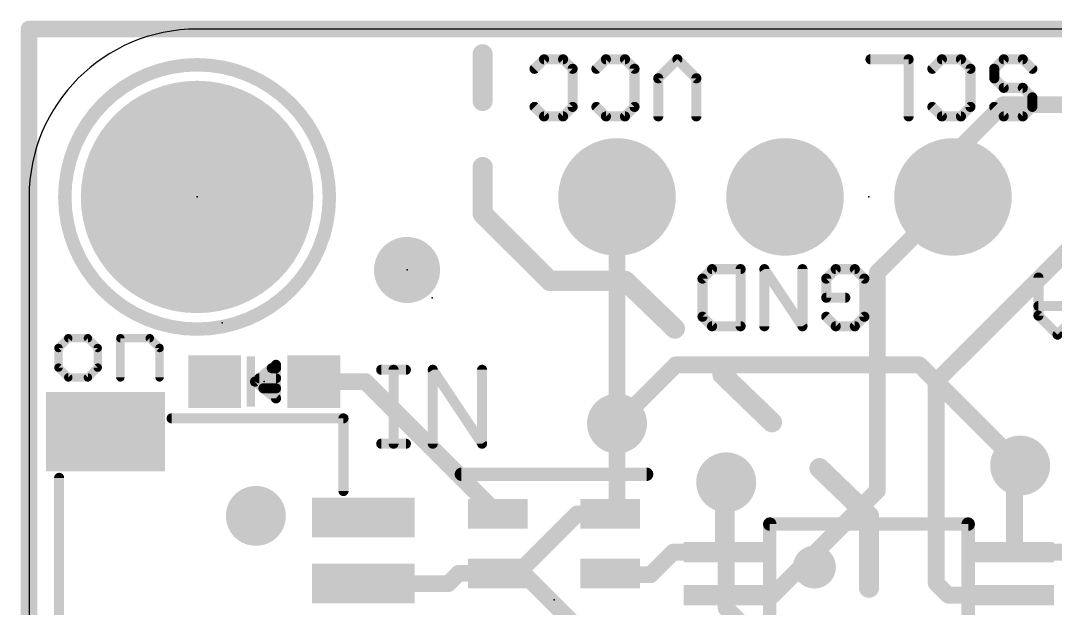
# Model space of a CAD drawing. Extents: x -0.1 to 25.5, y -0.1 to 17.9.
# Drawn here: x -0.13 to 15.52, y 9.02 to 17.91 of the extents above; entities that cross this region are included whole.
import ezdxf

# ---------------------------------------------------------------- set-up
doc = ezdxf.new("R2010")
doc.units = 0
for name, color, linetype in [('1', 12, 'CONTINUOUS'), ('16', 5, 'CONTINUOUS'), ('17', 110, 'CONTINUOUS'), ('18', 110, 'CONTINUOUS'), ('20', 53, 'CONTINUOUS'), ('21', 40, 'CONTINUOUS'), ('23', 40, 'CONTINUOUS'), ('24', 6, 'CONTINUOUS')]:
    doc.layers.add(name, color=color, linetype=linetype)

# ---------------------------------------------------------------- blocks, each defined once
blk = doc.blocks.new('RECT')
blk.add_solid([(-0.5, -0.5), (0.5, -0.5), (-0.5, 0.5), (0.5, 0.5)])
blk = doc.blocks.new('PIE')
at = {"const_width": 0.5}
blk.add_lwpolyline([(0, -0.25, 1), (0, 0.25, 1), (0, -0.25)], format="xyb", dxfattribs=at)
blk = doc.blocks.new('ROUNDP')
at = {"const_width": 0.5}
blk.add_lwpolyline([(0, -0.25, 1), (0, 0.25, 1), (0, -0.25)], format="xyb", dxfattribs=at)
blk = doc.blocks.new('ROUNDV')
at = {"const_width": 0.5}
blk.add_lwpolyline([(0, -0.25, 1), (0, 0.25, 1), (0, -0.25)], format="xyb", dxfattribs=at)

msp = doc.modelspace()

# ---------------------------------------------------------------- linework, layer by layer
at = {"layer": '1', "const_width": 0.254}
for points in [[(0, 17.78), (25.4, 17.78)], [(0, 0), (0, 17.78)], [(14.732, 16.637), (13.97, 15.875)], [(16.891, 16.637), (14.732, 16.637)], [(13.97, 15.875), (13.97, 15.24)], [(8.89, 15.24), (8.89, 11.811)], [(12.827, 14.097), (13.97, 15.24)], [(13.716, 12.446), (16.51, 15.24)], [(12.827, 10.795), (12.827, 14.097)], [(4.306, 12.446), (5.0855, 12.446)], [(5.0855, 12.446), (7.0875, 10.444)], [(13.716, 9.398), (13.716, 12.446)], [(8.89, 11.811), (8.89, 10.5465)], [(14.9, 11.09), (14.986, 11.176)], [(14.9, 9.865), (14.9, 11.09)], [(10.5, 10.881), (10.541, 10.922)], [(10.5, 9.865), (10.5, 10.881)], [(11.247, 9.215), (12.827, 10.795)], [(8.89, 10.5465), (8.7875, 10.444)], [(8.285, 10.444), (7.385, 9.544)], [(8.7875, 10.444), (8.285, 10.444)], [(9.738, 9.865), (9.398, 9.525)], [(10.5, 9.865), (9.738, 9.865)], [(14.9, 9.865), (15.662, 9.865)], [(6.342, 9.39), (6.496, 9.544)], [(6.496, 9.544), (7.0875, 9.544)], [(7.0875, 9.544), (7.474, 9.544)], [(7.385, 9.544), (7.0875, 9.544)], [(7.474, 9.544), (8.274, 8.744)], [(8.8065, 9.525), (8.7875, 9.544)], [(9.398, 9.525), (8.8065, 9.525)], [(5.054, 9.39), (6.342, 9.39)], [(13.899, 9.215), (13.716, 9.398)], [(10.5, 9.215), (11.247, 9.215)], [(14.9, 9.215), (13.899, 9.215)]]:
    msp.add_lwpolyline(points, dxfattribs=at)
at = {"layer": '1', "const_width": 0.127}
for points in [[(0, 17.8435, 1), (0, 17.7165)], [(0.0635, 17.78, 1), (-0.0635, 17.78)], [(14.732, 16.7005, 1), (14.732, 16.5735)], [(14.7769, 16.5921, 1), (14.6871, 16.6819)], [(14.0335, 15.875, 1), (13.9065, 15.875)], [(13.9251, 15.9199, 1), (14.0149, 15.8301)], [(8.9535, 15.24, 1), (8.8265, 15.24)], [(14.0149, 15.1951, 1), (13.9251, 15.2849)], [(13.9065, 15.24, 1), (14.0335, 15.24)], [(12.8905, 14.097, 1), (12.7635, 14.097)], [(12.7821, 14.1419, 1), (12.8719, 14.0521)], [(4.306, 12.5095, 1), (4.306, 12.3825)], [(5.1304, 12.4909, 1), (5.0406, 12.4011)], [(5.0855, 12.3825, 1), (5.0855, 12.5095)], [(13.7795, 12.446, 1), (13.6525, 12.446)], [(13.6711, 12.4909, 1), (13.7609, 12.4011)], [(8.9535, 11.811, 1), (8.8265, 11.811)], [(8.8265, 11.811, 1), (8.9535, 11.811)], [(15.0309, 11.1311, 1), (14.9411, 11.2209)], [(14.9635, 11.09, 1), (14.8365, 11.09)], [(14.8551, 11.1349, 1), (14.9449, 11.0451)], [(10.5635, 10.881, 1), (10.4365, 10.881)], [(10.4551, 10.9259, 1), (10.5449, 10.8361)], [(10.5859, 10.8771, 1), (10.4961, 10.9669)], [(12.7635, 10.795, 1), (12.8905, 10.795)], [(12.8719, 10.7501, 1), (12.7821, 10.8399)], [(8.9349, 10.5016, 1), (8.8451, 10.5914)], [(7.0426, 10.3991, 1), (7.1324, 10.4889)], [(8.285, 10.5075, 1), (8.285, 10.3805)], [(8.3299, 10.3991, 1), (8.2401, 10.4889)], [(8.7426, 10.4889, 1), (8.8324, 10.3991)], [(8.7875, 10.3805, 1), (8.7875, 10.5075)], [(8.8265, 10.5465, 1), (8.9535, 10.5465)], [(9.738, 9.9285, 1), (9.738, 9.8015)], [(9.7829, 9.8201, 1), (9.6931, 9.9099)], [(10.4365, 9.865, 1), (10.5635, 9.865)], [(10.5, 9.8015, 1), (10.5, 9.9285)], [(14.9, 9.9285, 1), (14.9, 9.8015)], [(14.8365, 9.865, 1), (14.9635, 9.865)], [(6.496, 9.6075, 1), (6.496, 9.4805)], [(6.5409, 9.4991, 1), (6.4511, 9.5889)], [(7.0875, 9.6075, 1), (7.0875, 9.4805)], [(7.0875, 9.6075, 1), (7.0875, 9.4805)], [(7.0875, 9.4805, 1), (7.0875, 9.6075)], [(7.3401, 9.5889, 1), (7.4299, 9.4991)], [(7.385, 9.4805, 1), (7.385, 9.6075)], [(7.5189, 9.5889, 1), (7.4291, 9.4991)], [(7.474, 9.4805, 1), (7.474, 9.6075)], [(8.8324, 9.5889, 1), (8.7426, 9.4991)], [(8.8065, 9.5885, 1), (8.8065, 9.4615)], [(8.7616, 9.4801, 1), (8.8514, 9.5699)], [(9.3531, 9.5699, 1), (9.4429, 9.4801)], [(9.398, 9.4615, 1), (9.398, 9.5885)], [(5.054, 9.4535, 1), (5.054, 9.3265)], [(6.2971, 9.4349, 1), (6.3869, 9.3451)], [(6.342, 9.3265, 1), (6.342, 9.4535)], [(13.7609, 9.4429, 1), (13.6711, 9.3531)], [(13.6525, 9.398, 1), (13.7795, 9.398)], [(10.5, 9.2785, 1), (10.5, 9.1515)], [(11.2021, 9.2599, 1), (11.2919, 9.1701)], [(11.247, 9.1515, 1), (11.247, 9.2785)], [(13.899, 9.2785, 1), (13.899, 9.1515)], [(13.8541, 9.1701, 1), (13.9439, 9.2599)], [(14.9, 9.1515, 1), (14.9, 9.2785)]]:
    msp.add_lwpolyline(points, format="xyb", dxfattribs=at)
at = {"layer": '16', "const_width": 0.254}
for points in [[(0, 17.78), (25.4, 17.78)], [(0, 0), (0, 17.78)], [(9.779, 12.7), (8.89, 11.811)], [(13.462, 12.7), (9.779, 12.7)], [(14.986, 11.176), (13.462, 12.7)], [(10.541, 10.922), (10.541, 9.017)], [(16.51, 3.048), (10.541, 9.017)]]:
    msp.add_lwpolyline(points, dxfattribs=at)
at = {"layer": '16', "const_width": 0.127}
for points in [[(0, 17.8435, 1), (0, 17.7165)], [(0.0635, 17.78, 1), (-0.0635, 17.78)], [(9.779, 12.7635, 1), (9.779, 12.6365)], [(9.8239, 12.6551, 1), (9.7341, 12.7449)], [(13.5069, 12.7449, 1), (13.4171, 12.6551)], [(13.462, 12.6365, 1), (13.462, 12.7635)], [(8.8451, 11.8559, 1), (8.9349, 11.7661)], [(14.9411, 11.1311, 1), (15.0309, 11.2209)], [(10.6045, 10.922, 1), (10.4775, 10.922)], [(10.5859, 9.0619, 1), (10.4961, 8.9721)], [(10.4775, 9.017, 1), (10.6045, 9.017)]]:
    msp.add_lwpolyline(points, format="xyb", dxfattribs=at)
at = {"layer": '20'}
for p, q in [((22.86, 17.78), (2.54, 17.78)), ((0, 15.24), (0, 2.54))]:
    msp.add_line(p, q, dxfattribs=at)
msp.add_arc((2.54, 15.24), 2.54, 90, 180, dxfattribs=at)
at = {"layer": '21'}
for points, const_width in [([(6.858, 17.399), (6.858, 16.6925)], 0.3048), ([(7.7869, 17.3228), (7.6428, 17.1787)], 0.1524), ([(8.075, 17.3228), (7.7869, 17.3228)], 0.1524), ([(8.219, 17.1787), (8.075, 17.3228)], 0.1524), ([(8.7224, 17.3228), (8.5783, 17.1787)], 0.1524), ([(9.0105, 17.3228), (8.7224, 17.3228)], 0.1524), ([(9.1546, 17.1787), (9.0105, 17.3228)], 0.1524), ([(9.802, 17.3228), (9.5139, 17.0347)], 0.1524), ([(10.0901, 17.0347), (9.802, 17.3228)], 0.1524), ([(13.299, 17.3228), (12.7228, 17.3228)], 0.1524), ([(13.299, 16.4585), (13.299, 17.3228)], 0.1524), ([(13.8024, 17.3228), (13.6583, 17.1787)], 0.1524), ([(14.0905, 17.3228), (13.8024, 17.3228)], 0.1524), ([(14.2346, 17.1787), (14.0905, 17.3228)], 0.1524), ([(14.5939, 17.1787), (14.7379, 17.3228)], 0.1524), ([(14.7379, 17.3228), (15.026, 17.3228)], 0.1524), ([(15.026, 17.3228), (15.1701, 17.1787)], 0.1524), ([(8.219, 16.6025), (8.219, 17.1787)], 0.1524), ([(9.1546, 16.6025), (9.1546, 17.1787)], 0.1524), ([(14.2346, 16.6025), (14.2346, 17.1787)], 0.1524), ([(14.5939, 17.0347), (14.5939, 17.1787)], 0.1524), ([(9.5139, 17.0347), (9.5139, 16.4585)], 0.1524), ([(10.0901, 16.4585), (10.0901, 17.0347)], 0.1524), ([(14.7379, 16.8906), (14.5939, 17.0347)], 0.1524), ([(15.026, 16.8906), (14.7379, 16.8906)], 0.1524), ([(15.1701, 16.7466), (15.026, 16.8906)], 0.1524), ([(15.1701, 16.6025), (15.1701, 16.7466)], 0.1524), ([(7.6428, 16.6025), (7.7869, 16.4585)], 0.1524), ([(8.075, 16.4585), (8.219, 16.6025)], 0.1524), ([(8.5783, 16.6025), (8.7224, 16.4585)], 0.1524), ([(9.0105, 16.4585), (9.1546, 16.6025)], 0.1524), ([(13.6583, 16.6025), (13.8024, 16.4585)], 0.1524), ([(14.0905, 16.4585), (14.2346, 16.6025)], 0.1524), ([(14.5939, 16.6025), (14.7379, 16.4585)], 0.1524), ([(15.026, 16.4585), (15.1701, 16.6025)], 0.1524), ([(7.7869, 16.4585), (8.075, 16.4585)], 0.1524), ([(8.7224, 16.4585), (9.0105, 16.4585)], 0.1524), ([(13.8024, 16.4585), (14.0905, 16.4585)], 0.1524), ([(14.7379, 16.4585), (15.026, 16.4585)], 0.1524), ([(6.858, 15.6925), (6.858, 14.986)], 0.3048), ([(6.858, 14.986), (7.874, 13.97)], 0.3048), ([(7.874, 13.97), (9.017, 13.97)], 0.3048), ([(9.017, 13.97), (9.7651, 13.2477)], 0.3048), ([(10.3269, 14.1478), (10.1828, 14.0037)], 0.1524), ([(10.759, 14.1478), (10.3269, 14.1478)], 0.1524), ([(10.759, 13.2835), (10.759, 14.1478)], 0.1524), ([(11.6946, 13.2835), (11.1183, 14.1478)], 0.1524), ([(11.1183, 14.1478), (11.1183, 13.2835)], 0.1524), ([(11.6946, 14.1478), (11.6946, 13.2835)], 0.1524), ([(12.1979, 14.1478), (12.0539, 14.0037)], 0.1524), ([(12.486, 14.1478), (12.1979, 14.1478)], 0.1524), ([(12.6301, 14.0037), (12.486, 14.1478)], 0.1524), ([(15.2628, 13.4446), (15.2628, 14.0208)], 0.1524), ([(10.1828, 14.0037), (10.1828, 13.4275)], 0.1524), ([(12.0539, 14.0037), (12.0539, 13.7156)], 0.1524), ([(12.6301, 13.4275), (12.6301, 14.0037)], 0.1524), ([(12.0539, 13.7156), (12.342, 13.7156)], 0.1524), ([(15.839, 13.5886), (15.2628, 13.5886)], 0.1524), ([(10.1828, 13.4275), (10.3269, 13.2835)], 0.1524), ([(12.0539, 13.4275), (12.1979, 13.2835)], 0.1524), ([(12.486, 13.2835), (12.6301, 13.4275)], 0.1524), ([(15.5509, 13.1565), (15.2628, 13.4446)], 0.1524), ([(15.839, 13.4446), (15.5509, 13.1565)], 0.1524), ([(10.3269, 13.2835), (10.759, 13.2835)], 0.1524), ([(12.1979, 13.2835), (12.486, 13.2835)], 0.1524), ([(0.5928, 13.1027), (0.4445, 12.9544)], 0.127), ([(0.8894, 13.1027), (0.5928, 13.1027)], 0.127), ([(1.0377, 12.9544), (0.8894, 13.1027)], 0.127), ([(1.38, 12.5095), (1.38, 13.1027)], 0.127), ([(1.38, 13.1027), (1.8249, 13.1027)], 0.127), ([(1.8249, 13.1027), (1.9732, 12.9544)], 0.127), ([(0.4445, 12.9544), (0.4445, 12.6578)], 0.127), ([(1.0377, 12.6578), (1.0377, 12.9544)], 0.127), ([(1.9732, 12.9544), (1.9732, 12.5095)], 0.127), ([(0.4445, 12.6578), (0.5928, 12.5095)], 0.127), ([(0.8894, 12.5095), (1.0377, 12.6578)], 0.127), ([(3.7338, 12.7), (3.4163, 12.446)], 0.1524), ([(3.6703, 12.6492), (3.7338, 12.6492)], 0.1524), ([(3.7338, 12.192), (3.7338, 12.7)], 0.1524), ([(5.3247, 12.6248), (5.6976, 12.6248)], 0.1524), ([(5.5111, 11.5062), (5.5111, 12.6248)], 0.1524), ([(6.1043, 11.5062), (6.1043, 12.6248)], 0.1524), ([(6.1043, 12.6248), (6.85, 11.5062)], 0.1524), ([(6.85, 11.5062), (6.85, 12.6248)], 0.1524), ([(10.4845, 12.5531), (11.2325, 11.8309)], 0.3048), ([(0.5928, 12.5095), (0.8894, 12.5095)], 0.127), ([(3.4163, 12.446), (3.7338, 12.192)], 0.1524), ([(3.4798, 12.4968), (3.7338, 12.4968)], 0.1524), ([(3.5433, 12.3444), (3.7338, 12.3444)], 0.1524), ([(2.154, 11.89), (4.754, 11.89)], 0.1524), ([(4.754, 11.89), (4.754, 10.79)], 0.1524), ([(5.3247, 11.5062), (5.6976, 11.5062)], 0.1524), ([(11.9519, 11.1363), (12.7, 10.414)], 0.3048), ([(6.5375, 11.044), (9.3375, 11.044)], 0.2032), ([(0.454, 10.99), (0.454, 6.79)], 0.1524), ([(12.7, 10.414), (12.7, 9.3265)], 0.3048), ([(14.2, 10.29), (11.2, 10.29)], 0.2032), ([(11.2, 10.29), (11.2, 7.49)], 0.2032), ([(14.2, 7.49), (14.2, 10.29)], 0.2032)]:
    msp.add_lwpolyline(points, dxfattribs=dict(at, const_width=const_width))
for points, const_width in [([(6.9342, 17.399, 1), (6.7818, 17.399)], 0.1524), ([(7.7869, 17.3609, 1), (7.7869, 17.2847)], 0.0762), ([(7.8138, 17.2959, 1), (7.7599, 17.3497)], 0.0762), ([(8.1019, 17.3497, 1), (8.048, 17.2959)], 0.0762), ([(8.075, 17.2847, 1), (8.075, 17.3609)], 0.0762), ([(8.7224, 17.3609, 1), (8.7224, 17.2847)], 0.0762), ([(8.7493, 17.2959, 1), (8.6954, 17.3497)], 0.0762), ([(9.0374, 17.3497, 1), (8.9836, 17.2959)], 0.0762), ([(9.0105, 17.2847, 1), (9.0105, 17.3609)], 0.0762), ([(9.8289, 17.3497, 1), (9.775, 17.2959)], 0.0762), ([(9.8289, 17.2959, 1), (9.775, 17.3497)], 0.0762), ([(12.7228, 17.3609, 1), (12.7228, 17.2847)], 0.0762), ([(13.3371, 17.3228, 1), (13.2609, 17.3228)], 0.0762), ([(13.299, 17.2847, 1), (13.299, 17.3609)], 0.0762), ([(13.8024, 17.3609, 1), (13.8024, 17.2847)], 0.0762), ([(13.8293, 17.2959, 1), (13.7754, 17.3497)], 0.0762), ([(14.1174, 17.3497, 1), (14.0636, 17.2959)], 0.0762), ([(14.0905, 17.2847, 1), (14.0905, 17.3609)], 0.0762), ([(14.7379, 17.3609, 1), (14.7379, 17.2847)], 0.0762), ([(14.7649, 17.2959, 1), (14.711, 17.3497)], 0.0762), ([(15.053, 17.3497, 1), (14.9991, 17.2959)], 0.0762), ([(15.026, 17.2847, 1), (15.026, 17.3609)], 0.0762), ([(2.54, 13.24, 1), (2.54, 17.24, 1), (2.54, 13.24)], 0.2032), ([(7.6159, 17.2057, 1), (7.6698, 17.1518)], 0.0762), ([(8.2571, 17.1787, 1), (8.1809, 17.1787)], 0.0762), ([(8.1921, 17.1518, 1), (8.246, 17.2057)], 0.0762), ([(8.5514, 17.2057, 1), (8.6053, 17.1518)], 0.0762), ([(9.1927, 17.1787, 1), (9.1165, 17.1787)], 0.0762), ([(9.1276, 17.1518, 1), (9.1815, 17.2057)], 0.0762), ([(13.6314, 17.2057, 1), (13.6853, 17.1518)], 0.0762), ([(14.2727, 17.1787, 1), (14.1965, 17.1787)], 0.0762), ([(14.2076, 17.1518, 1), (14.2615, 17.2057)], 0.0762), ([(14.5669, 17.2057, 1), (14.6208, 17.1518)], 0.0762), ([(14.632, 17.1787, 1), (14.5558, 17.1787)], 0.0762), ([(15.1431, 17.1518, 1), (15.197, 17.2057)], 0.0762), ([(9.4869, 17.0616, 1), (9.5408, 17.0077)], 0.0762), ([(9.552, 17.0347, 1), (9.4758, 17.0347)], 0.0762), ([(10.1282, 17.0347, 1), (10.052, 17.0347)], 0.0762), ([(10.0631, 17.0077, 1), (10.117, 17.0616)], 0.0762), ([(14.6208, 17.0616, 1), (14.5669, 17.0077)], 0.0762), ([(14.5558, 17.0347, 1), (14.632, 17.0347)], 0.0762), ([(14.7379, 16.9287, 1), (14.7379, 16.8525)], 0.0762), ([(14.711, 16.8637, 1), (14.7649, 16.9176)], 0.0762), ([(15.053, 16.9176, 1), (14.9991, 16.8637)], 0.0762), ([(15.026, 16.8525, 1), (15.026, 16.9287)], 0.0762), ([(6.7818, 16.6925, 1), (6.9342, 16.6925)], 0.1524), ([(15.2082, 16.7466, 1), (15.132, 16.7466)], 0.0762), ([(15.1431, 16.7196, 1), (15.197, 16.7735)], 0.0762), ([(7.6698, 16.6295, 1), (7.6159, 16.5756)], 0.0762), ([(8.1809, 16.6025, 1), (8.2571, 16.6025)], 0.0762), ([(8.246, 16.5756, 1), (8.1921, 16.6295)], 0.0762), ([(8.6053, 16.6295, 1), (8.5514, 16.5756)], 0.0762), ([(9.1165, 16.6025, 1), (9.1927, 16.6025)], 0.0762), ([(9.1815, 16.5756, 1), (9.1276, 16.6295)], 0.0762), ([(13.6853, 16.6295, 1), (13.6314, 16.5756)], 0.0762), ([(14.1965, 16.6025, 1), (14.2727, 16.6025)], 0.0762), ([(14.2615, 16.5756, 1), (14.2076, 16.6295)], 0.0762), ([(14.6208, 16.6295, 1), (14.5669, 16.5756)], 0.0762), ([(15.132, 16.6025, 1), (15.2082, 16.6025)], 0.0762), ([(15.197, 16.5756, 1), (15.1431, 16.6295)], 0.0762), ([(7.7869, 16.4966, 1), (7.7869, 16.4204)], 0.0762), ([(7.7599, 16.4315, 1), (7.8138, 16.4854)], 0.0762), ([(8.048, 16.4854, 1), (8.1019, 16.4315)], 0.0762), ([(8.075, 16.4204, 1), (8.075, 16.4966)], 0.0762), ([(8.7224, 16.4966, 1), (8.7224, 16.4204)], 0.0762), ([(8.6954, 16.4315, 1), (8.7493, 16.4854)], 0.0762), ([(8.9836, 16.4854, 1), (9.0374, 16.4315)], 0.0762), ([(9.0105, 16.4204, 1), (9.0105, 16.4966)], 0.0762), ([(9.4758, 16.4585, 1), (9.552, 16.4585)], 0.0762), ([(10.052, 16.4585, 1), (10.1282, 16.4585)], 0.0762), ([(13.2609, 16.4585, 1), (13.3371, 16.4585)], 0.0762), ([(13.8024, 16.4966, 1), (13.8024, 16.4204)], 0.0762), ([(13.7754, 16.4315, 1), (13.8293, 16.4854)], 0.0762), ([(14.0636, 16.4854, 1), (14.1174, 16.4315)], 0.0762), ([(14.0905, 16.4204, 1), (14.0905, 16.4966)], 0.0762), ([(14.7379, 16.4966, 1), (14.7379, 16.4204)], 0.0762), ([(14.711, 16.4315, 1), (14.7649, 16.4854)], 0.0762), ([(14.9991, 16.4854, 1), (15.053, 16.4315)], 0.0762), ([(15.026, 16.4204, 1), (15.026, 16.4966)], 0.0762), ([(6.9342, 15.6925, 1), (6.7818, 15.6925)], 0.1524), ([(6.9119, 15.0399, 1), (6.8041, 14.9321)], 0.1524), ([(6.7818, 14.986, 1), (6.9342, 14.986)], 0.1524), ([(7.874, 14.0462, 1), (7.874, 13.8938)], 0.1524), ([(7.8201, 13.9161, 1), (7.9279, 14.0239)], 0.1524), ([(9.0699, 14.0248, 1), (8.9641, 13.9152)], 0.1524), ([(9.017, 13.8938, 1), (9.017, 14.0462)], 0.1524), ([(10.3269, 14.1859, 1), (10.3269, 14.1097)], 0.0762), ([(10.3538, 14.1209, 1), (10.2999, 14.1747)], 0.0762), ([(10.7971, 14.1478, 1), (10.7209, 14.1478)], 0.0762), ([(10.759, 14.1097, 1), (10.759, 14.1859)], 0.0762), ([(11.15, 14.1689, 1), (11.0866, 14.1267)], 0.0762), ([(11.1564, 14.1478, 1), (11.0802, 14.1478)], 0.0762), ([(11.7327, 14.1478, 1), (11.6565, 14.1478)], 0.0762), ([(12.1979, 14.1859, 1), (12.1979, 14.1097)], 0.0762), ([(12.2249, 14.1209, 1), (12.171, 14.1747)], 0.0762), ([(12.513, 14.1747, 1), (12.4591, 14.1209)], 0.0762), ([(12.486, 14.1097, 1), (12.486, 14.1859)], 0.0762), ([(15.3009, 14.0208, 1), (15.2247, 14.0208)], 0.0762), ([(10.2209, 14.0037, 1), (10.1447, 14.0037)], 0.0762), ([(10.1559, 14.0307, 1), (10.2098, 13.9768)], 0.0762), ([(12.0269, 14.0307, 1), (12.0808, 13.9768)], 0.0762), ([(12.092, 14.0037, 1), (12.0158, 14.0037)], 0.0762), ([(12.6682, 14.0037, 1), (12.592, 14.0037)], 0.0762), ([(12.6031, 13.9768, 1), (12.657, 14.0307)], 0.0762), ([(12.0539, 13.7537, 1), (12.0539, 13.6775)], 0.0762), ([(12.342, 13.6775, 1), (12.342, 13.7537)], 0.0762), ([(12.0158, 13.7156, 1), (12.092, 13.7156)], 0.0762), ([(15.2628, 13.6267, 1), (15.2628, 13.5505)], 0.0762), ([(10.2098, 13.4545, 1), (10.1559, 13.4006)], 0.0762), ([(10.1447, 13.4275, 1), (10.2209, 13.4275)], 0.0762), ([(12.0808, 13.4545, 1), (12.0269, 13.4006)], 0.0762), ([(12.592, 13.4275, 1), (12.6682, 13.4275)], 0.0762), ([(12.657, 13.4006, 1), (12.6031, 13.4545)], 0.0762), ([(15.2898, 13.4715, 1), (15.2359, 13.4176)], 0.0762), ([(15.2247, 13.4446, 1), (15.3009, 13.4446)], 0.0762), ([(9.7121, 13.1929, 1), (9.818, 13.3025)], 0.1524), ([(10.3269, 13.3216, 1), (10.3269, 13.2454)], 0.0762), ([(10.2999, 13.2565, 1), (10.3538, 13.3104)], 0.0762), ([(10.7209, 13.2835, 1), (10.7971, 13.2835)], 0.0762), ([(10.759, 13.2454, 1), (10.759, 13.3216)], 0.0762), ([(11.0802, 13.2835, 1), (11.1564, 13.2835)], 0.0762), ([(11.6565, 13.2835, 1), (11.7327, 13.2835)], 0.0762), ([(11.6629, 13.2623, 1), (11.7263, 13.3046)], 0.0762), ([(12.1979, 13.3216, 1), (12.1979, 13.2454)], 0.0762), ([(12.171, 13.2565, 1), (12.2249, 13.3104)], 0.0762), ([(12.4591, 13.3104, 1), (12.513, 13.2565)], 0.0762), ([(12.486, 13.2454, 1), (12.486, 13.3216)], 0.0762), ([(0.5928, 13.1344, 1), (0.5928, 13.0709)], 0.0635), ([(0.6152, 13.0802, 1), (0.5703, 13.1251)], 0.0635), ([(0.9118, 13.1251, 1), (0.8669, 13.0802)], 0.0635), ([(0.8894, 13.0709, 1), (0.8894, 13.1344)], 0.0635), ([(1.38, 13.1344, 1), (1.38, 13.0709)], 0.0635), ([(1.4118, 13.1027, 1), (1.3483, 13.1027)], 0.0635), ([(1.8473, 13.1251, 1), (1.8024, 13.0802)], 0.0635), ([(1.8249, 13.0709, 1), (1.8249, 13.1344)], 0.0635), ([(15.524, 13.1834, 1), (15.5779, 13.1295)], 0.0762), ([(15.524, 13.1295, 1), (15.5779, 13.1834)], 0.0762), ([(0.4763, 12.9544, 1), (0.4128, 12.9544)], 0.0635), ([(0.422, 12.9768, 1), (0.467, 12.9319)], 0.0635), ([(1.0694, 12.9544, 1), (1.0059, 12.9544)], 0.0635), ([(1.0152, 12.9319, 1), (1.0601, 12.9768)], 0.0635), ([(2.0049, 12.9544, 1), (1.9414, 12.9544)], 0.0635), ([(1.9507, 12.9319, 1), (1.9956, 12.9768)], 0.0635), ([(0.467, 12.6802, 1), (0.422, 12.6353)], 0.0635), ([(0.4128, 12.6578, 1), (0.4763, 12.6578)], 0.0635), ([(1.0059, 12.6578, 1), (1.0694, 12.6578)], 0.0635), ([(1.0601, 12.6353, 1), (1.0152, 12.6802)], 0.0635), ([(3.6703, 12.6873, 1), (3.6703, 12.6111)], 0.0762), ([(3.7719, 12.7, 1), (3.6957, 12.7)], 0.0762), ([(3.7576, 12.6702, 1), (3.71, 12.7298)], 0.0762), ([(3.7338, 12.6111, 1), (3.7338, 12.6873)], 0.0762), ([(5.3247, 12.6629, 1), (5.3247, 12.5867)], 0.0762), ([(5.5492, 12.6248, 1), (5.473, 12.6248)], 0.0762), ([(5.6976, 12.5867, 1), (5.6976, 12.6629)], 0.0762), ([(6.1424, 12.6248, 1), (6.0662, 12.6248)], 0.0762), ([(6.136, 12.6459, 1), (6.0726, 12.6036)], 0.0762), ([(6.8881, 12.6248, 1), (6.8119, 12.6248)], 0.0762), ([(10.5374, 12.608, 1), (10.4315, 12.4983)], 0.1524), ([(0.5928, 12.5413, 1), (0.5928, 12.4778)], 0.0635), ([(0.5703, 12.487, 1), (0.6152, 12.532)], 0.0635), ([(0.8669, 12.532, 1), (0.9118, 12.487)], 0.0635), ([(0.8894, 12.4778, 1), (0.8894, 12.5413)], 0.0635), ([(1.3483, 12.5095, 1), (1.4118, 12.5095)], 0.0635), ([(1.9414, 12.5095, 1), (2.0049, 12.5095)], 0.0635), ([(3.4401, 12.4758, 1), (3.3925, 12.4162)], 0.0762), ([(3.4798, 12.5349, 1), (3.4798, 12.4587)], 0.0762), ([(3.7338, 12.4587, 1), (3.7338, 12.5349)], 0.0762), ([(3.3925, 12.4758, 1), (3.4401, 12.4162)], 0.0762), ([(3.5433, 12.3825, 1), (3.5433, 12.3063)], 0.0762), ([(3.7338, 12.3063, 1), (3.7338, 12.3825)], 0.0762), ([(3.6957, 12.192, 1), (3.7719, 12.192)], 0.0762), ([(3.71, 12.1622, 1), (3.7576, 12.2218)], 0.0762), ([(2.154, 11.9281, 1), (2.154, 11.8519)], 0.0762), ([(4.7921, 11.89, 1), (4.7159, 11.89)], 0.0762), ([(4.754, 11.8519, 1), (4.754, 11.9281)], 0.0762), ([(11.1796, 11.776, 1), (11.2855, 11.8857)], 0.1524), ([(5.3247, 11.5443, 1), (5.3247, 11.4681)], 0.0762), ([(5.6976, 11.4681, 1), (5.6976, 11.5443)], 0.0762), ([(5.473, 11.5062, 1), (5.5492, 11.5062)], 0.0762), ([(6.0662, 11.5062, 1), (6.1424, 11.5062)], 0.0762), ([(6.8119, 11.5062, 1), (6.8881, 11.5062)], 0.0762), ([(6.8183, 11.4851, 1), (6.8817, 11.5273)], 0.0762), ([(12.0049, 11.1911, 1), (11.899, 11.0815)], 0.1524), ([(6.5375, 11.0948, 1), (6.5375, 10.9932)], 0.1016), ([(9.3375, 10.9932, 1), (9.3375, 11.0948)], 0.1016), ([(0.4921, 10.99, 1), (0.4159, 10.99)], 0.0762), ([(4.7159, 10.79, 1), (4.7921, 10.79)], 0.0762), ([(12.7762, 10.414, 1), (12.6238, 10.414)], 0.1524), ([(12.6471, 10.3592, 1), (12.7529, 10.4688)], 0.1524), ([(11.2, 10.3408, 1), (11.2, 10.2392)], 0.1016), ([(11.2508, 10.29, 1), (11.1492, 10.29)], 0.1016), ([(14.2508, 10.29, 1), (14.1492, 10.29)], 0.1016), ([(14.2, 10.2392, 1), (14.2, 10.3408)], 0.1016), ([(11.875, 9.4775, 1), (11.875, 9.8025, 1), (11.875, 9.4775)], 0.325), ([(12.6238, 9.3265, 1), (12.7762, 9.3265)], 0.1524)]:
    msp.add_lwpolyline(points, format="xyb", dxfattribs=dict(at, const_width=const_width))
at = {"layer": '23'}
for p in [(2.54, 15.24), (12.7, 15.24), (5.715, 14.1351), (3.556, 12.446), (7.9375, 9.144)]:
    msp.add_point(p, dxfattribs=at)
at = {"layer": '24'}
for p in [(6.096, 13.716), (2.921, 13.335)]:
    msp.add_point(p, dxfattribs=at)

# ---------------------------------------------------------------- block references
at = {"layer": '1'}
msp.add_blockref('PIE', (5.715, 14.1351), dxfattribs=at)
for p, xscale, yscale, rotation in [((2.806, 12.446), 0.8, 0.8, 90), ((4.306, 12.446), 0.8, 0.8, 90), ((7.0875, 10.444), 0.45, 0.9, 270), ((8.7875, 10.444), 0.45, 0.9, 270), ((7.0875, 9.544), 0.45, 0.9, 270), ((8.7875, 9.544), 0.45, 0.9, 270)]:
    msp.add_blockref('RECT', p, dxfattribs=dict(at, xscale=xscale, yscale=yscale, rotation=rotation))
for p, xscale, yscale in [((1.154, 11.69), 1.8, 1.2), ((5.054, 10.39), 1.55, 0.6), ((10.5, 9.865), 1.2, 0.3048), ((14.9, 9.865), 1.2, 0.3048), ((5.054, 9.39), 1.55, 0.6), ((10.5, 9.215), 1.2, 0.3048), ((14.9, 9.215), 1.2, 0.3048)]:
    msp.add_blockref('RECT', p, dxfattribs=dict(at, xscale=xscale, yscale=yscale))
at = {"layer": '17', "xscale": 3.516, "yscale": 3.516}
msp.add_blockref('ROUNDP', (2.54, 15.24), dxfattribs=at)
msp.add_blockref('ROUNDP', (2.54, 15.24), dxfattribs=at)
at = {"layer": '17', "xscale": 1.778, "yscale": 1.778, "rotation": 90}
for p in [(8.89, 15.24), (8.89, 15.24), (11.43, 15.24), (11.43, 15.24), (13.97, 15.24), (13.97, 15.24)]:
    msp.add_blockref('ROUNDP', p, dxfattribs=at)
at = {"layer": '18', "xscale": 0.9064, "yscale": 0.9064}
for p in [(8.89, 11.811), (8.89, 11.811), (14.986, 11.176), (14.986, 11.176), (10.541, 10.922), (10.541, 10.922), (3.429, 10.414), (3.429, 10.414)]:
    msp.add_blockref('ROUNDV', p, dxfattribs=at)
at = {"layer": '21', "xscale": 0.762, "yscale": 0.127, "rotation": 90}
msp.add_blockref('RECT', (3.3528, 12.446), dxfattribs=at)

doc.saveas('drawing.dxf')
